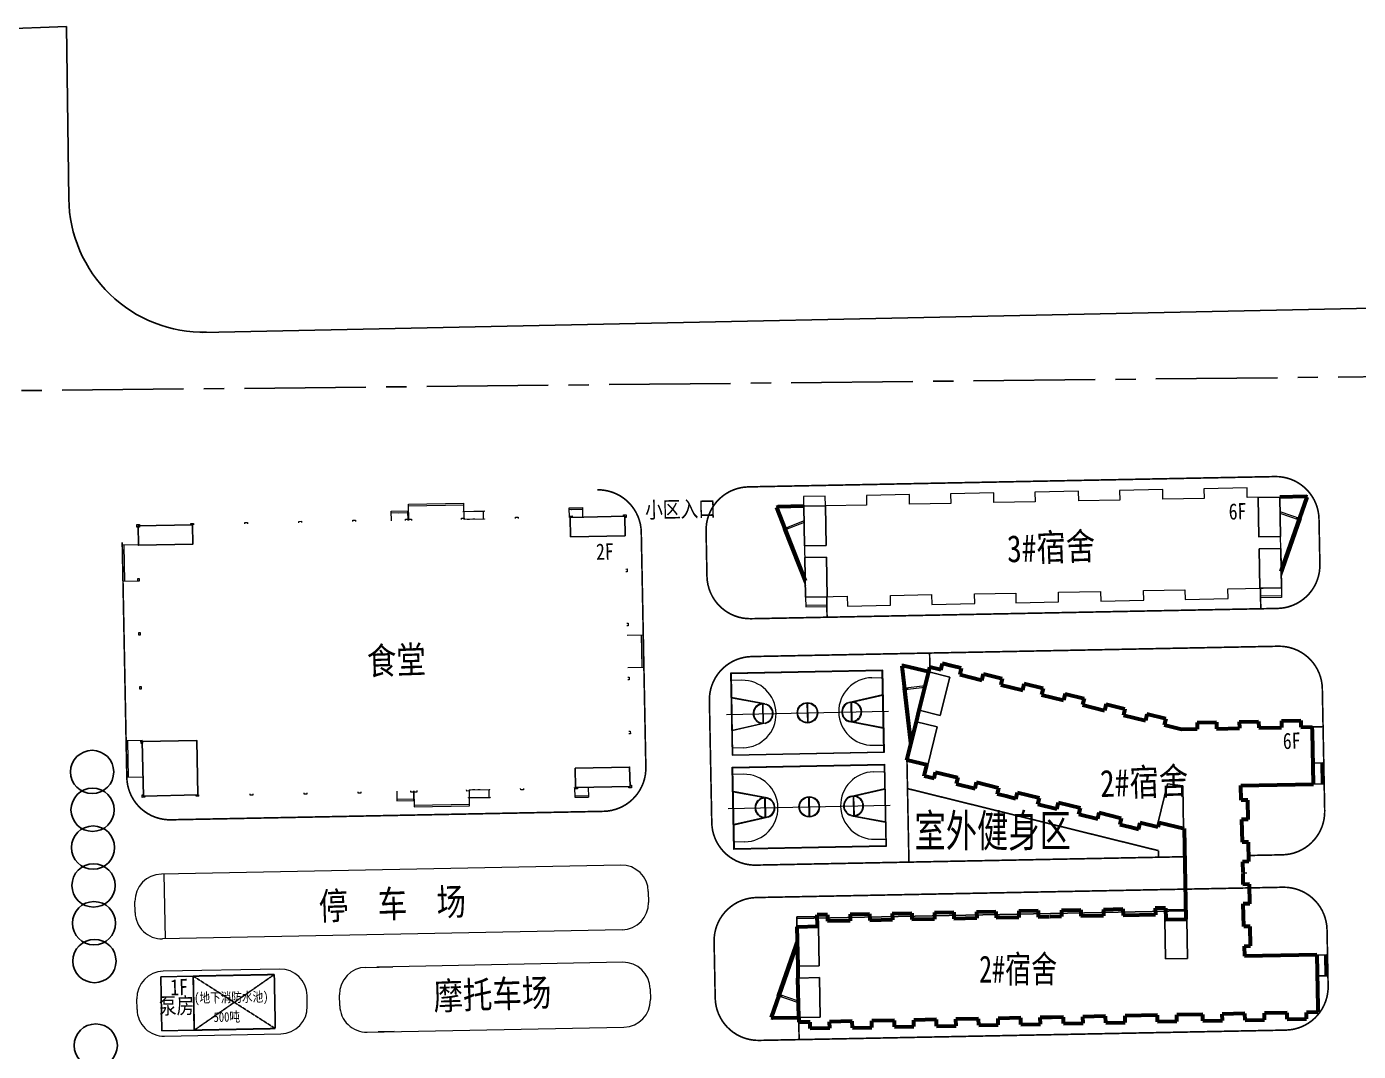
# Model space of a CAD drawing. Extents: x 60102 to 11003895, y 103457 to 3214550.
# Drawn here: x 9945703 to 10192224, y 2997289 to 3186892 of the extents above; entities that cross this region are included whole.
import ezdxf
from ezdxf.enums import TextEntityAlignment as Align

# ---------------------------------------------------------------- set-up
doc = ezdxf.new("R2010")
doc.units = 0
doc.header["$LTSCALE"] = 10
doc.linetypes.add('CENTER2', pattern=[1.125, 0.75, -0.125, 0.125, -0.125])
doc.linetypes.add('x-ozt-rev$0$DASH', pattern=[0.35, 0.25, -0.1])
doc.layers.get('0').update_dxf_attribs({"linetype": 'CONTINUOUS', "lineweight": 0})
for name, color, linetype in [('01', 7, 'CONTINUOUS'), ('x-ozt-rev$0$2', 7, 'CONTINUOUS'), ('x-ozt-rev$0$WALL', 253, 'CONTINUOUS'), ('x-ozt-rev$0$ZW-树', 253, 'CONTINUOUS'), ('x-ozt-rev$0$坡台雨', 253, 'CONTINUOUS'), ('x-ozt-rev$0$枸架', 253, 'CONTINUOUS'), ('ZW-字', 7, 'CONTINUOUS'), ('ZW-道路-中心线', 1, 'CENTER2'), ('ZW-道路-缘石', 7, 'CONTINUOUS'), ('文字', 7, 'CONTINUOUS')]:
    doc.layers.add(name, color=color, linetype=linetype)
doc.layers.add('x-ozt-rev$0$粗线', color=7, linetype='CONTINUOUS', lineweight=60)
doc.styles.add('-宋体', font='')
doc.styles.add('ST', font='', dxfattribs={"width": 0.8})
doc.styles.get("Standard").update_dxf_attribs({"font": 'isocp.shx', "width": 0.707, "height": 10, "bigfont": 'intecad.shx'})
doc.styles.add('x-ozt-rev$0$st', font='', dxfattribs={"width": 0.8})
doc.styles.add('x-ozt-rev$0$STANDARD', font='')
doc.styles.get('-宋体').set_extended_font_data('SimSun')
doc.styles.get('ST').set_extended_font_data('SimSun')
doc.styles.get('x-ozt-rev$0$st').set_extended_font_data('SimSun')
doc.styles.get('x-ozt-rev$0$STANDARD').set_extended_font_data('SimSun')

# ---------------------------------------------------------------- blocks, each defined once
blk = doc.blocks.new('x-ozt-rev$0$_YZH')
at = {"const_width": 0.5}
blk.add_lwpolyline([(-0.25, 0, 1), (0.25, 0, 1)], format="xyb", close=True, dxfattribs=at)
blk = doc.blocks.new('x-ozt-rev$0$A')
at = {"layer": 'x-ozt-rev$0$ZW-树', "linetype": 'Continuous'}
blk.add_circle((0, 0), 4, dxfattribs=at)

msp = doc.modelspace()

# ---------------------------------------------------------------- linework, layer by layer
at = {"color": 0}
for p, q in [((10013194.533, 3097243.043), (10016293.941, 3097303.609)), ((10013229.7, 3095443.387), (10013194.533, 3097243.043)), ((10013200.394, 3096943.1), (10016299.802, 3097003.666)), ((10016329.108, 3095503.952), (10016293.941, 3097303.609)), ((10016370.477, 3098505.333), (10026618.521, 3098705.591)), ((10016429.089, 3095505.906), (10016370.477, 3098505.333)), ((10016376.338, 3098205.391), (10026624.382, 3098405.648)), ((10026447.865, 3097201.97), (10030447.102, 3097280.119)), ((10026447.865, 3097201.97), (10026448.842, 3097151.98)), ((10026448.842, 3097151.98), (10030448.078, 3097230.129)), ((10026677.133, 3095706.164), (10026618.521, 3098705.591)), ((10030275.469, 3095826.489), (10030248.117, 3097226.221)), ((10030448.078, 3097230.129), (10030447.102, 3097280.119)), ((10046138.244, 3097886.798), (10048637.766, 3097935.642)), ((10046173.411, 3096087.142), (10046138.244, 3097886.798)), ((10046144.105, 3097586.856), (10048643.628, 3097635.699)), ((10048672.934, 3096135.985), (10048637.766, 3097935.642)), ((10177709.222, 3097177.125), (10181639.729, 3095808.097)), ((10177715.472, 3096857.271), (10181257.745, 3095623.468)), ((10026676.156, 3095756.154), (10030475.431, 3095830.396)), ((10027676.942, 3095725.701), (10027277.018, 3095717.886)), ((10028676.751, 3095745.238), (10028276.827, 3095737.424)), ((10030475.431, 3095830.396), (10030476.408, 3095780.406)), ((10089626.038, 3095455.886), (10085752.015, 3093934.348)), ((10085752.015, 3093934.348), (10089860.167, 3083474.487)), ((10089632.288, 3095136.031), (10086140.921, 3093764.783)), ((10181257.745, 3095623.468), (10177926.476, 3086059.333)), ((10181639.729, 3095808.097), (10177943.351, 3085195.727)), ((10086140.921, 3093764.783), (10089843.291, 3084338.093)), ((9966407.033, 3091027.753), (9963407.605, 3090969.141)), ((9963407.605, 3090969.141), (9963539.482, 3084220.43)), ((9963707.548, 3090975.002), (9963839.425, 3084226.291)), ((9966538.91, 3084279.042), (9963539.482, 3084220.43)), ((10174120.999, 3081184.053), (10174085.832, 3082983.71)), ((10178014.394, 3081560.192), (10174115.138, 3081483.996)), ((10177985.088, 3083059.905), (10178020.255, 3081260.249)), ((10089901.903, 3081338.665), (10089937.071, 3079539.009)), ((10089931.209, 3079838.952), (10093830.465, 3079915.147)), ((10089937.071, 3079539.009), (10093836.326, 3079615.205)), ((10093801.159, 3081414.861), (10093836.326, 3079615.205)), ((10178020.255, 3081260.249), (10174120.999, 3081184.053)), ((10056851.276, 3074291.599), (10059850.703, 3074350.211)), ((10059667.985, 3068345.495), (10059550.761, 3074344.35)), ((10059967.927, 3068351.356), (10059850.703, 3074350.211)), ((10056968.5, 3068292.744), (10059967.927, 3068351.356)), ((10104186.843, 3067815.174), (10075992.226, 3067264.221)), ((10075992.226, 3067264.221), (10076289.193, 3052067.122)), ((10104088.816, 3067713.239), (10076094.16, 3067166.194)), ((10076094.16, 3067166.194), (10076387.221, 3052169.057)), ((10104381.876, 3052716.102), (10104088.816, 3067713.239)), ((10104483.811, 3052618.075), (10104186.843, 3067815.174)), ((10078068.21, 3065954.53), (10076118.582, 3065916.432)), ((10102163.61, 3066425.38), (10104113.238, 3066463.478)), ((10112046.372, 3064894.483), (10107910.551, 3064427.462)), ((10107910.551, 3064427.462), (10109171.51, 3053260.744)), ((10111969.625, 3064583.91), (10108242.318, 3064163.019)), ((10081665.728, 3061643.798), (10076182.078, 3062667.053)), ((10082437.15, 3061587.718), (10076200.422, 3062765.356)), ((10097968.604, 3061891.22), (10104154.564, 3063311.61)), ((10098420.639, 3058351.426), (10098352.286, 3061849.329)), ((10098520.62, 3058353.38), (10098452.267, 3061851.283)), ((10098737.246, 3061977.394), (10104176.734, 3063214.098)), ((10075240.881, 3059648.088), (10105235.155, 3060234.208)), ((10080189.539, 3059765.144), (10080289.64, 3059766.835)), ((10080190.516, 3059715.154), (10080290.752, 3059717.001)), ((10080346.787, 3060528.9), (10080437.125, 3060484.238)), ((10080368.223, 3060574.072), (10080458.003, 3060530.009)), ((10080857.047, 3061204.532), (10080919.831, 3061125.804)), ((10080896.358, 3061235.43), (10080958.708, 3061157.245)), ((10080896.358, 3061235.43), (10080958.153, 3061156.809)), ((10082023.769, 3058031.013), (10081955.417, 3061528.917)), ((10082123.75, 3058032.967), (10082055.397, 3061530.87)), ((10090152.861, 3061739.828), (10090223.147, 3058142.962)), ((10090252.841, 3061741.781), (10090323.128, 3058144.916)), ((10099521.983, 3061599.394), (10099462.735, 3061518.833)), ((10099521.983, 3061599.394), (10099463.306, 3061518.419)), ((10099562.471, 3061570.056), (10099502.811, 3061488.935)), ((10100075.552, 3060959.175), (10099987.563, 3060911.638)), ((10100098.736, 3060914.875), (10100010.213, 3060866.717)), ((10100106.638, 3059305.753), (10100015.669, 3059347.315)), ((10100285.702, 3060157.845), (10100185.611, 3060155.624)), ((10100286.679, 3060107.854), (10100186.447, 3060105.784)), ((10081738.79, 3057904.903), (10076299.302, 3056668.198)), ((10082507.432, 3057991.077), (10076321.472, 3056570.686)), ((10080401.755, 3058920.698), (10080491.031, 3058965.782)), ((10080425.005, 3058876.432), (10080513.035, 3058925.284)), ((10080960.046, 3058278.577), (10081018.174, 3058359.948)), ((10081000.651, 3058249.401), (10081059.889, 3058330.873)), ((10098038.886, 3058294.578), (10104275.615, 3057116.94)), ((10098810.308, 3058238.498), (10104293.958, 3057215.244)), ((10099534.426, 3058611.571), (10099472.049, 3058690.666)), ((10099573.859, 3058642.311), (10099512.597, 3058721.349)), ((10100085.135, 3059260.613), (10099995.264, 3059305.988)), ((9967115.261, 3054784.672), (9964115.834, 3054726.06)), ((9964247.711, 3047977.349), (9964115.834, 3054726.06)), ((9964547.654, 3047983.21), (9964415.777, 3054731.921)), ((10076289.193, 3052067.122), (10104483.811, 3052618.075)), ((10078312.427, 3053456.916), (10076362.799, 3053418.818)), ((10076387.221, 3052169.057), (10104381.876, 3052716.102)), ((10102407.827, 3053927.766), (10104357.454, 3053965.864)), ((10076332.353, 3049858.435), (10104526.971, 3050409.388)), ((10076629.321, 3034661.336), (10076332.353, 3049858.435)), ((10076434.288, 3049760.407), (10104428.944, 3050307.453)), ((10076727.348, 3034763.271), (10076434.288, 3049760.407)), ((10104428.944, 3050307.453), (10104722.004, 3035310.316)), ((10104526.971, 3050409.388), (10104823.938, 3035212.289)), ((9967247.138, 3048035.961), (9964247.711, 3047977.349)), ((10078408.338, 3048548.744), (10076458.71, 3048510.646)), ((10102503.738, 3049019.594), (10104453.365, 3049057.692)), ((9977068.542, 3044477.166), (9977063.658, 3044727.118)), ((9977568.447, 3044486.934), (9977563.563, 3044736.887)), ((9987066.634, 3044672.539), (9987061.749, 3044922.491)), ((9987566.538, 3044682.308), (9987066.634, 3044672.539)), ((9987561.654, 3044932.26), (9987566.538, 3044682.308)), ((10014206.567, 3045452.93), (10014241.734, 3043653.274)), ((10017305.976, 3045513.496), (10017341.143, 3043713.839)), ((10017405.956, 3045515.45), (10017464.568, 3042516.022)), ((10027654.977, 3045665.717), (10031454.252, 3045739.959)), ((10027712.612, 3042716.28), (10027654.977, 3045665.717)), ((10028253.885, 3045727.43), (10028653.809, 3045735.245)), ((10029253.695, 3045746.967), (10029653.618, 3045754.782)), ((10031254.29, 3045736.051), (10031281.642, 3044336.319)), ((10031454.252, 3045739.959), (10031453.275, 3045789.949)), ((10047150.278, 3046096.686), (10047185.445, 3044297.029)), ((10047179.584, 3044596.972), (10049679.107, 3044645.815)), ((10049649.801, 3046145.529), (10049684.968, 3044345.873)), ((10082005.856, 3044238.012), (10076522.206, 3045261.266)), ((10082777.278, 3044181.932), (10076540.55, 3045359.57)), ((10098308.732, 3044485.433), (10104494.692, 3045905.823)), ((10099077.374, 3044571.607), (10104516.862, 3045808.312)), ((9977568.447, 3044486.934), (9977068.542, 3044477.166)), ((10014235.873, 3043953.216), (10017335.282, 3044013.782)), ((10014241.734, 3043653.274), (10017341.143, 3043713.839)), ((10017458.707, 3042815.965), (10027706.751, 3043016.223)), ((10017464.568, 3042516.022), (10027712.612, 3042716.28)), ((10027482.367, 3044262.077), (10031481.604, 3044340.226)), ((10027483.344, 3044212.086), (10027482.367, 3044262.077)), ((10027483.344, 3044212.086), (10031482.581, 3044290.236)), ((10031481.604, 3044340.226), (10031482.581, 3044290.236)), ((10047185.445, 3044297.029), (10049684.968, 3044345.873)), ((10075581.009, 3042242.302), (10105575.283, 3042828.422)), ((10080529.485, 3042368.655), (10080629.717, 3042370.726)), ((10080530.462, 3042318.665), (10080630.553, 3042320.886)), ((10080709.526, 3043170.757), (10080800.495, 3043129.195)), ((10080731.029, 3043215.897), (10080820.9, 3043170.522)), ((10081242.305, 3043834.199), (10081303.567, 3043755.161)), ((10081281.738, 3043864.939), (10081344.115, 3043785.844)), ((10082295.544, 3044123.13), (10082363.897, 3040625.227)), ((10082395.525, 3044125.084), (10082463.878, 3040627.181)), ((10090563.323, 3040734.728), (10090493.036, 3044331.594)), ((10090663.304, 3040736.682), (10090593.017, 3044333.548)), ((10098692.414, 3044443.543), (10098760.767, 3040945.639)), ((10098792.395, 3044445.497), (10098860.748, 3040947.593)), ((10099815.514, 3044227.109), (10099756.275, 3044145.637)), ((10099856.118, 3044197.933), (10099797.99, 3044116.562)), ((10100391.159, 3043600.077), (10100303.129, 3043551.226)), ((10100414.409, 3043555.812), (10100325.133, 3043510.728)), ((10100625.648, 3042761.356), (10100525.412, 3042759.509)), ((10100626.625, 3042711.366), (10100526.524, 3042709.675)), ((10082078.918, 3040499.116), (10076639.43, 3039262.412)), ((10082847.56, 3040585.29), (10076661.6, 3039164.9)), ((10080717.428, 3041561.635), (10080805.952, 3041609.792)), ((10080740.613, 3041517.335), (10080828.602, 3041564.872)), ((10081253.693, 3040906.454), (10081313.353, 3040987.575)), ((10081294.181, 3040877.116), (10081352.858, 3040958.091)), ((10081294.181, 3040877.116), (10081353.429, 3040957.677)), ((10098379.014, 3040888.792), (10104615.742, 3039711.154)), ((10099150.436, 3040832.712), (10104634.086, 3039809.457)), ((10099919.807, 3041241.08), (10099857.456, 3041319.265)), ((10099919.807, 3041241.08), (10099858.011, 3041319.701)), ((10099959.117, 3041271.978), (10099896.334, 3041350.706)), ((10100447.941, 3041902.438), (10100358.162, 3041946.5)), ((10100469.377, 3041947.609), (10100379.04, 3041992.272)), ((10104823.938, 3035212.289), (10076629.321, 3034661.336)), ((10078652.554, 3036051.13), (10076702.927, 3036013.032)), ((10104722.004, 3035310.316), (10076727.348, 3034763.271)), ((10102747.954, 3036521.98), (10104697.582, 3036560.078)), ((10084638.381, 3007608.496), (10088334.758, 3018220.866)), ((10085020.365, 3007793.125), (10088351.634, 3017357.26)), ((9997660.964, 3005621.89), (9997621.889, 3007621.508)), ((10088568.888, 3006239.467), (10084638.381, 3007608.496)), ((10088562.638, 3006559.321), (10085020.365, 3007793.125))]:
    msp.add_line(p, q, dxfattribs=at)
at = {"color": 0, "linetype": 'ByBlock'}
for p, q in [((10055690.566, 3031760.804), (9970648.362, 3030098.988)), ((9971294.714, 3024110.473), (9971177.49, 3030109.328)), ((9965786.096, 3023002.638), (9965747.021, 3025002.256)), ((10060787.298, 3026859.445), (10060826.373, 3024859.827)), ((9971411.938, 3018111.618), (9971294.714, 3024110.473)), ((10055925.014, 3019763.094), (9970882.819, 3018101.279)), ((9992525.157, 3012522.867), (9971000.042, 3012102.243)), ((10008522.103, 3012835.464), (10013521.149, 3012933.151)), ((10013521.149, 3012933.151), (10010521.721, 3012874.539)), ((10056042.241, 3013764.059), (10013521.149, 3012933.151)), ((10003659.819, 3005739.114), (10003620.744, 3007738.732)), ((10061138.974, 3008862.7), (10061178.048, 3006863.082)), ((9966137.771, 3005005.893), (9966098.697, 3007005.511)), ((9971234.504, 3000104.534), (9992759.605, 3000525.157)), ((10008756.551, 3000837.755), (10056276.69, 3001766.349)), ((10013755.597, 3000935.442), (10010756.169, 3000876.83)), ((10010756.169, 3000876.83), (10013755.597, 3000935.442))]:
    msp.add_line(p, q, dxfattribs=at)
at = {"color": 0}
for points in [[(10046173.411, 3096087.142), (10046168.527, 3096337.094), (10046668.431, 3096346.863), (10046673.315, 3096096.911)], [(10056171.502, 3096282.515), (10056166.618, 3096532.468), (10056666.522, 3096542.236), (10056676.291, 3096042.332), (10056426.339, 3096037.447)], [(9976086.791, 3094717.574), (9976081.907, 3094967.527), (9976581.811, 3094977.295), (9976586.696, 3094727.343)], [(9986084.882, 3094912.948), (9986079.998, 3095162.9), (9986579.902, 3095172.669), (9986584.787, 3094922.716)], [(9996082.974, 3095108.321), (9996078.089, 3095358.273), (9996577.994, 3095368.042), (9996582.878, 3095118.09)], [(10006081.065, 3095303.695), (10006076.18, 3095553.647), (10006576.085, 3095563.415), (10006580.969, 3095313.463)], [(10015829.204, 3095494.184), (10015824.319, 3095744.136), (10016324.224, 3095753.905), (10016329.108, 3095503.952)], [(10016429.089, 3095505.906), (10016424.205, 3095755.858), (10016924.11, 3095765.627), (10016928.994, 3095515.675)], [(10026177.228, 3095696.395), (10026172.344, 3095946.347), (10026672.249, 3095956.116), (10026677.133, 3095706.164)], [(10036175.32, 3095891.769), (10036170.435, 3096141.721), (10036670.34, 3096151.49), (10036675.224, 3095901.537)], [(10056611.944, 3086539.261), (10056861.896, 3086544.145), (10056871.664, 3086044.241), (10056621.712, 3086039.356)], [(10056807.317, 3076541.169), (10057057.269, 3076546.054), (10057067.038, 3076046.149), (10056817.086, 3076041.265)], [(10057002.69, 3066543.078), (10057252.643, 3066547.963), (10057262.411, 3066048.058), (10057012.459, 3066043.174)], [(10057198.064, 3056544.987), (10057448.016, 3056549.871), (10057457.785, 3056049.967), (10057207.832, 3056045.082)], [(9967565.471, 3044541.513), (9967570.356, 3044291.561), (9967070.451, 3044281.792), (9967060.683, 3044781.697), (9967310.635, 3044786.581)], [(9997559.745, 3045127.633), (9997564.63, 3044877.681), (9997064.725, 3044867.912), (9997059.841, 3045117.865)], [(10007557.837, 3045323.007), (10007562.721, 3045073.055), (10007062.816, 3045063.286), (10007057.932, 3045313.238)], [(10017305.976, 3045513.496), (10017310.86, 3045263.544), (10016810.955, 3045253.775), (10016806.071, 3045503.727)], [(10017905.861, 3045525.218), (10017910.745, 3045275.266), (10017410.841, 3045265.497), (10017405.956, 3045515.45)], [(10027654, 3045715.707), (10027658.884, 3045465.755), (10027158.98, 3045455.986), (10027154.095, 3045705.939)], [(10037652.091, 3045911.081), (10037656.976, 3045661.129), (10037157.071, 3045651.36), (10037152.187, 3045901.312)], [(10047650.183, 3046106.454), (10047655.067, 3045856.502), (10047155.162, 3045846.733), (10047150.278, 3046096.686)], [(10057393.437, 3046546.896), (10057643.39, 3046551.78), (10057653.158, 3046051.875), (10057153.254, 3046042.107), (10057148.369, 3046292.059)]]:
    msp.add_lwpolyline(points, dxfattribs=at)
for points in [[(9966083.815, 3094772.153), (9966583.72, 3094781.922), (9966593.489, 3094282.017), (9966093.584, 3094272.249)], [(9966279.189, 3084774.062), (9966529.141, 3084778.946), (9966538.91, 3084279.042), (9966288.957, 3084274.157)], [(9966474.562, 3074775.971), (9966724.515, 3074780.855), (9966734.283, 3074280.95), (9966484.331, 3074276.066)], [(9966669.936, 3064777.879), (9966919.888, 3064782.764), (9966929.657, 3064282.859), (9966679.704, 3064277.975)], [(9966865.309, 3054779.788), (9967115.261, 3054784.672), (9967125.03, 3054284.768), (9966875.078, 3054279.883)]]:
    msp.add_lwpolyline(points, close=True, dxfattribs=at)
for centre, radius in [((10090238.018, 3059941.148), 1900), ((10090238.018, 3059941.148), 1800), ((10090578.146, 3042535.362), 1900), ((10090578.146, 3042535.362), 1800)]:
    msp.add_circle(centre, radius, dxfattribs=at)
for centre, radius, start, end in [((10078190.318, 3059705.723), 6250, 271.11947861, 91.11947861), ((10102285.718, 3060176.573), 6250, 91.11947861, 271.11947861), ((10098434.807, 3060100.311), 1848.713, 109.45087496, 261.06931759), ((10098436.453, 3060101.354), 1750, 92.71123291, 269.52772421), ((10098436.453, 3060101.354), 1750, 54.09474382, 89.52772421), ((10098436.453, 3060101.354), 1850, 54.07164567, 80.89105748), ((10082039.583, 3059780.942), 1850, 156.16242264, 180.48920117), ((10082039.583, 3059780.942), 1850, 182.03778793, 207.71000535), ((10082039.583, 3059780.942), 1750, 156.3040137, 180.46187179), ((10082039.583, 3059780.942), 1750, 182.09393272, 207.76236615), ((10082039.583, 3059780.942), 1850, 129.71603374, 154.61369861), ((10082039.583, 3059780.942), 1750, 129.78128869, 154.65685211), ((10082039.583, 3059780.942), 1850, 101.34789918, 128.16731111), ((10082039.583, 3059780.942), 1750, 92.71123291, 128.14421226), ((10082039.583, 3059780.942), 1750, 272.71123291, 89.52772421), ((10082041.269, 3059779.964), 1848.713, 281.16963932, 72.78808172), ((10098436.453, 3060101.354), 1750, 27.58210462, 52.45766911), ((10098436.453, 3060101.354), 1850, 27.62525805, 52.52292341), ((10098436.453, 3060101.354), 1750, 1.77708605, 25.93494464), ((10098436.453, 3060101.354), 1750, 334.47659061, 0.14502471), ((10098436.453, 3060101.354), 1850, 1.74975491, 26.07653377), ((10098436.453, 3060101.354), 1850, 334.52895266, 0.20116997), ((10082039.583, 3059780.942), 1850, 209.25872771, 234.30053122), ((10082039.583, 3059780.942), 1750, 209.27140441, 234.29144893), ((10082039.583, 3059780.942), 1850, 235.84925408, 260.89105748), ((10082039.583, 3059780.942), 1750, 235.95629715, 269.52772421), ((10098436.453, 3060101.354), 1750, 272.71123291, 306.28265995), ((10098436.453, 3060101.354), 1850, 281.34789918, 306.3897026), ((10098436.453, 3060101.354), 1750, 307.9475077, 332.96755288), ((10098436.453, 3060101.354), 1850, 307.93842554, 332.98022909), ((10078530.446, 3042299.937), 6250, 271.11947861, 91.11947861), ((10102625.846, 3042770.787), 6250, 91.11947861, 271.11947861), ((10082379.711, 3042375.156), 1850, 154.52895266, 180.20116997), ((10082379.711, 3042375.156), 1850, 181.74975491, 206.07653377), ((10082379.711, 3042375.156), 1750, 154.47659061, 180.14502471), ((10082379.711, 3042375.156), 1750, 181.77708605, 205.93494464), ((10082379.711, 3042375.156), 1850, 127.93842554, 152.98022909), ((10082379.711, 3042375.156), 1750, 127.9475077, 152.96755288), ((10082379.711, 3042375.156), 1850, 101.34789918, 126.3897026), ((10082379.711, 3042375.156), 1750, 92.71123291, 126.28265995), ((10082379.711, 3042375.156), 1750, 272.71123291, 89.52772421), ((10082381.357, 3042376.199), 1848.713, 289.45087496, 81.06931759), ((10098774.896, 3042696.546), 1848.713, 101.16963932, 252.78808172), ((10098776.581, 3042695.568), 1750, 92.71123291, 269.52772421), ((10098776.581, 3042695.568), 1750, 55.95629715, 89.52772421), ((10098776.581, 3042695.568), 1850, 55.84925408, 80.89105748), ((10098776.581, 3042695.568), 1750, 29.27140441, 54.29144893), ((10098776.581, 3042695.568), 1850, 29.25872771, 54.30053122), ((10098776.581, 3042695.568), 1750, 2.09393272, 27.76236615), ((10098776.581, 3042695.568), 1750, 336.3040137, 0.46187179), ((10098776.581, 3042695.568), 1850, 2.03778793, 27.71000535), ((10098776.581, 3042695.568), 1850, 336.16242264, 0.48920117), ((10082379.711, 3042375.156), 1850, 207.62525805, 232.52292341), ((10082379.711, 3042375.156), 1750, 207.58210462, 232.45766911), ((10082379.711, 3042375.156), 1850, 234.07164567, 260.89105748), ((10082379.711, 3042375.156), 1750, 234.09474382, 269.52772421), ((10098776.581, 3042695.568), 1750, 272.71123291, 308.14421226), ((10098776.581, 3042695.568), 1850, 281.34789918, 308.16731111), ((10098776.581, 3042695.568), 1750, 309.78128869, 334.65685211), ((10098776.581, 3042695.568), 1850, 309.71603374, 334.61369861), ((9992622.844, 3007523.821), 5000, 1.11947861, 91.11947861), ((9992661.918, 3005524.203), 5000, 271.11947861, 1.11947861)]:
    msp.add_arc(centre, radius, start, end, dxfattribs=at)
at = {"color": 0, "linetype": 'ByBlock'}
for centre, start, end in [((9970746.067, 3025099.943), 91.11947861, 181.11947861), ((10055788.252, 3026761.758), 1.11947861, 91.11947861), ((10055827.327, 3024762.14), 271.11947861, 1.11947861), ((9970785.141, 3023100.324), 181.11947861, 271.11947861), ((10008619.79, 3007836.419), 91.11947861, 181.11947861), ((10056139.928, 3008765.013), 1.11947861, 91.11947861), ((9971097.742, 3007103.198), 91.11947861, 181.11947861), ((10008658.864, 3005836.8), 181.11947861, 271.11947861), ((10056179.003, 3006765.395), 271.11947861, 1.11947861), ((9971136.817, 3005103.579), 181.11947861, 271.11947861)]:
    msp.add_arc(centre, 5000, start, end, dxfattribs=at)
at = {"layer": 'x-ozt-rev$0$2', "color": 0, "const_width": 300}
for points in [[(10177259.482, 3079245.001), (10079796.089, 3077340.462, -0.414213562), (10071641.317, 3085182.636), (10071477.203, 3093581.033, -0.4142135624), (10079319.378, 3101735.805), (10176782.771, 3103640.344)], [(10184937.543, 3095798.169, 0.4142135624), (10176782.771, 3103640.344)], [(10059479.494, 3093346.584, 0.4142135624), (10051324.722, 3101188.759)], [(10177259.482, 3079245.001, 0.4142135624), (10185101.656, 3087399.773)], [(10185551.015, 3064404.163, 0.4142135624), (10177396.244, 3072246.337)], [(10079932.85, 3070341.798, 0.4142135624), (10072090.676, 3062187.026)], [(10052487.194, 3041700.116, 0.4142135624), (10060329.368, 3049854.887)], [(9964247.726, 3047977.349, 0.4142135624), (9972402.498, 3040135.175)], [(10072532.22, 3039591.34, 0.4142135624), (10080686.992, 3031749.165)], [(10178150.385, 3033653.705, 0.4142135624), (10185992.559, 3041808.476)], [(10178782.03, 3001220.95), (10081320.762, 2999316.452, -0.4142135625), (10073165.99, 3007158.627), (10072962.041, 3017595.539, -0.4142135624), (10080804.216, 3025750.311), (10160181.062, 3027301.419)], [(10186422.381, 3019812.676, 0.4142135624), (10178267.609, 3027654.85)], [(10178784.155, 3001220.991, 0.4142135624), (10186626.329, 3009375.763)]]:
    msp.add_lwpolyline(points, format="xyb", dxfattribs=at)
for points in [[(10184937.543, 3095798.169), (10185101.656, 3087399.773)], [(9963397.852, 3091469.046), (9964247.726, 3047977.349)], [(10059479.494, 3093346.584), (10060329.368, 3049854.887)], [(10093801.159, 3081414.861), (10093875.401, 3077615.586)], [(10174085.832, 3082983.71), (10174160.074, 3079184.435)], [(10177396.244, 3072246.337), (10079932.85, 3070341.798)], [(10112905.227, 3068370.023), (10112854.126, 3070985.115)], [(10185551.015, 3064404.163), (10185992.559, 3041808.476)], [(10072532.22, 3039591.34), (10072090.676, 3062187.026)], [(10183688.919, 3057327.526), (10185688.537, 3057366.601)], [(10108762.188, 3045907.996), (10108659.032, 3051186.897)], [(10108762.188, 3045907.996), (10109028.044, 3032302.98)], [(10108762.188, 3045907.996), (10155213.756, 3034429.153)], [(9972402.498, 3040135.175), (10052487.194, 3041700.116)], [(10160063.838, 3033300.274), (10080686.992, 3031749.165)], [(10155213.756, 3034429.153), (10155237.658, 3033205.965)], [(10178150.385, 3033653.705), (10171951.568, 3033532.573)], [(10178267.609, 3027654.85), (10160181.062, 3027301.419)], [(10186422.381, 3019812.676), (10186626.329, 3009375.763)], [(10186389.247, 3011271.493), (10186589.208, 3011275.4)], [(10088638.833, 3002660.066), (10088701.353, 2999460.677)]]:
    msp.add_lwpolyline(points, dxfattribs=at)
at = {"layer": 'x-ozt-rev$0$WALL', "color": 0, "linetype": 'x-ozt-rev$0$DASH'}
for p, q in [((9976547.748, 3011210.456), (9991740.259, 3001505.425)), ((9976743.122, 3001212.365), (9991544.885, 3011503.516))]:
    msp.add_line(p, q, dxfattribs=at)
at = {"layer": 'x-ozt-rev$0$WALL', "color": 0}
msp.add_lwpolyline([(9970548.894, 3011093.232), (9976547.748, 3011210.456), (9976743.122, 3001212.365), (9970744.267, 3001095.141)], close=True, dxfattribs=at)
at = {"layer": 'x-ozt-rev$0$WALL', "color": 0, "linetype": 'x-ozt-rev$0$DASH'}
msp.add_lwpolyline([(9976547.748, 3011210.456), (9991544.885, 3011503.516), (9991740.259, 3001505.425), (9976743.122, 3001212.365)], close=True, dxfattribs=at)
at = {"layer": 'x-ozt-rev$0$坡台雨', "color": 0}
for p, q in [((10185619.475, 3050663.972), (10183819.819, 3050628.805)), ((10185395.337, 3046778.852), (10185319.533, 3050658.111)), ((10185695.28, 3046784.713), (10185619.475, 3050663.972)), ((10183895.624, 3046749.546), (10185695.28, 3046784.713)), ((10088263.716, 3021856.401), (10160259.971, 3023263.285)), ((10156534.82, 3023490.549), (10160254.11, 3023563.228)), ((10088257.855, 3022156.344), (10092067.128, 3022230.781)), ((10088293.022, 3020356.687), (10088257.855, 3022156.344)), ((10184513.785, 3015115.585), (10186313.442, 3015150.752)), ((10186089.304, 3011265.632), (10186013.499, 3015144.891)), ((10186313.442, 3015150.752), (10186389.247, 3011271.493)), ((10186389.247, 3011271.493), (10184589.59, 3011236.326))]:
    msp.add_line(p, q, dxfattribs=at)
at = {"layer": 'x-ozt-rev$0$枸架', "color": 0}
for p, q in [((10110938.064, 3060409.479), (10112689.319, 3067496.305)), ((10112689.319, 3067496.305), (10116572.511, 3066536.713)), ((10114821.256, 3059449.887), (10116572.511, 3066536.713)), ((10110938.064, 3060409.479), (10114821.256, 3059449.887)), ((10108659.032, 3051186.897), (10110410.288, 3058273.723)), ((10110410.288, 3058273.723), (10114283.772, 3057316.53)), ((10112532.517, 3050229.704), (10114283.772, 3057316.53)), ((10108659.032, 3051186.897), (10112532.517, 3050229.704)), ((10156918.875, 3046770.702), (10155169.969, 3039693.383)), ((10156918.875, 3046770.702), (10159707.933, 3046395.062)), ((10159707.933, 3046395.062), (10159861.546, 3038534.027)), ((10159962.05, 3038509.191), (10155169.969, 3039693.383)), ((10092282.261, 3020434.641), (10088293.022, 3020356.687)), ((10088435.645, 3013058.081), (10088293.022, 3020356.687)), ((10092424.883, 3013136.035), (10092282.261, 3020434.641)), ((10160469.243, 3021767.088), (10156390.022, 3021687.376)), ((10156390.022, 3021687.376), (10156532.644, 3014388.769)), ((10160611.866, 3014468.481), (10160469.243, 3021767.088)), ((10092424.883, 3013136.035), (10088435.645, 3013058.081)), ((10160611.866, 3014468.481), (10156532.644, 3014388.769)), ((10088478.627, 3010858.501), (10092477.863, 3010936.65)), ((10088478.627, 3010858.501), (10088621.25, 3003559.894)), ((10092477.863, 3010936.65), (10092620.486, 3003638.043)), ((10092620.486, 3003638.043), (10088621.25, 3003559.894))]:
    msp.add_line(p, q, dxfattribs=at)
for points in [[(10173667.622, 3099778.745), (10177656.86, 3099856.699), (10177799.483, 3092558.092), (10173810.244, 3092480.138)], [(10089573.676, 3098135.459), (10093562.914, 3098213.413), (10093705.537, 3090914.806), (10089716.299, 3090836.852)], [(9966338.652, 3094527.085), (9976426.726, 3094724.217), (9976496.865, 3091134.902), (9966408.791, 3090937.77)], [(10046333.38, 3096090.268), (10056421.454, 3096287.4), (10056491.593, 3092698.085), (10046403.519, 3092500.953)], [(10173853.227, 3090280.558), (10177842.465, 3090358.512), (10177985.088, 3083059.905), (10173995.849, 3082981.951)], [(10089759.281, 3088637.272), (10093748.519, 3088715.226), (10093891.142, 3081416.619), (10089901.903, 3081338.665)], [(9967118.387, 3054624.703), (9977206.461, 3054821.835), (9977403.593, 3044733.761), (9967315.519, 3044536.629)], [(10047240.108, 3049689.126), (10057328.183, 3049886.258), (10057398.322, 3046296.943), (10047310.247, 3046099.812)]]:
    msp.add_lwpolyline(points, close=True, dxfattribs=at)
at = {"layer": 'x-ozt-rev$0$粗线', "color": 0}
for p, q in [((10182447.142, 3099950.306), (10177656.86, 3099856.699)), ((10177926.476, 3086059.333), (10182730.448, 3099851.628)), ((10182348.479, 3099666.994), (10182447.157, 3099950.301)), ((10182631.591, 3099568.401), (10182348.479, 3099666.994)), ((10182730.448, 3099851.628), (10182447.142, 3099950.306)), ((10182447.157, 3099950.301), (10182730.248, 3099851.698)), ((10182730.253, 3099851.713), (10182631.591, 3099568.401)), ((10084783.395, 3098041.852), (10084504.159, 3097932.181)), ((10084504.159, 3097932.181), (10089843.291, 3084338.093)), ((10084783.395, 3098041.852), (10084504.35, 3097932.273)), ((10084504.35, 3097932.273), (10084614.005, 3097653.032)), ((10084614.005, 3097653.032), (10084893.05, 3097762.61)), ((10089573.676, 3098135.459), (10084783.395, 3098041.852)), ((10084893.05, 3097762.61), (10084783.395, 3098041.852)), ((10086310.492, 3094153.674), (10086031.447, 3094044.096)), ((10086031.447, 3094044.096), (10086141.102, 3093764.854)), ((10086141.102, 3093764.854), (10086420.147, 3093874.433)), ((10086420.147, 3093874.433), (10086310.492, 3094153.674)), ((10181073.111, 3096005.437), (10180974.438, 3095722.146)), ((10181257.745, 3095623.468), (10180974.438, 3095722.146)), ((10181356.423, 3095906.775), (10181073.111, 3096005.437)), ((10181356.423, 3095906.775), (10181257.745, 3095623.468)), ((10108038.035, 3068645.703), (10107739.928, 3068612.057)), ((10107739.928, 3068612.057), (10107773.574, 3068313.95)), ((10107739.928, 3068612.057), (10109378.726, 3054099.291)), ((10107773.574, 3068313.95), (10108071.681, 3068347.596)), ((10112689.319, 3067496.305), (10108038.035, 3068645.703)), ((10108071.681, 3068347.596), (10108038.035, 3068645.703)), ((10110938.064, 3060409.479), (10112689.319, 3067496.305)), ((10112689.319, 3067496.305), (10112905.227, 3068370.023)), ((10114943.903, 3067866.237), (10112905.227, 3068370.023)), ((10114943.903, 3067866.237), (10115231.781, 3069031.195)), ((10116891.846, 3068620.969), (10115231.781, 3069031.195)), ((10118726.654, 3068167.562), (10116891.846, 3068620.969)), ((10118726.654, 3068167.562), (10118438.776, 3067002.604)), ((10118438.776, 3067002.604), (10122516.128, 3065995.033)), ((10122516.128, 3065995.033), (10122804.006, 3067159.99)), ((10122804.006, 3067159.99), (10126298.879, 3066296.357)), ((10108208.672, 3064461.126), (10108506.763, 3064494.77)), ((10108242.318, 3064163.019), (10108208.672, 3064461.126)), ((10108506.763, 3064494.77), (10108540.409, 3064196.663)), ((10126298.879, 3066296.357), (10126011.002, 3065131.4)), ((10126011.002, 3065131.4), (10130088.354, 3064123.828)), ((10130088.354, 3064123.828), (10130376.231, 3065288.786)), ((10133871.104, 3064425.153), (10130376.231, 3065288.786)), ((10133871.104, 3064425.153), (10133583.227, 3063260.195)), ((10108540.409, 3064196.663), (10108242.318, 3064163.019)), ((10133583.227, 3063260.195), (10137660.579, 3062252.623)), ((10137948.456, 3063417.581), (10137660.579, 3062252.623)), ((10137948.456, 3063417.581), (10141443.329, 3062553.948)), ((10141443.329, 3062553.948), (10141155.452, 3061388.991)), ((10110410.288, 3058273.723), (10110938.064, 3060409.479)), ((10141155.452, 3061388.991), (10145232.804, 3060381.419)), ((10145520.681, 3061546.377), (10145232.804, 3060381.419)), ((10145520.681, 3061546.377), (10149015.555, 3060682.744)), ((10149015.555, 3060682.744), (10148727.677, 3059517.786)), ((10148727.677, 3059517.786), (10152805.029, 3058510.214)), ((10153092.907, 3059675.172), (10152805.029, 3058510.214)), ((10156587.78, 3058811.539), (10153092.907, 3059675.172)), ((10108659.032, 3051186.897), (10110410.288, 3058273.723)), ((10156587.78, 3058811.539), (10156299.902, 3057646.582)), ((10159503.536, 3056854.918), (10156299.902, 3057646.582)), ((10162392.984, 3056911.381), (10159503.536, 3056854.918)), ((10162369.539, 3058111.152), (10165968.852, 3058181.486)), ((10162369.539, 3058111.152), (10162392.984, 3056911.381)), ((10165968.852, 3058181.486), (10165992.297, 3056981.715)), ((10165992.297, 3056981.715), (10170191.495, 3057063.772)), ((10170168.051, 3058263.543), (10173767.363, 3058333.878)), ((10170168.051, 3058263.543), (10170191.495, 3057063.772)), ((10173767.363, 3058333.878), (10173790.808, 3057134.107)), ((10173790.808, 3057134.107), (10177990.007, 3057216.164)), ((10177966.562, 3058415.934), (10181565.875, 3058486.269)), ((10177966.562, 3058415.934), (10177990.007, 3057216.164)), ((10181565.875, 3058486.269), (10181589.319, 3057286.498)), ((10181589.319, 3057286.498), (10183688.919, 3057327.526)), ((10183706.502, 3056427.698), (10183688.919, 3057327.526)), ((10183895.624, 3046749.546), (10183706.502, 3056427.698)), ((10112532.517, 3050229.704), (10108659.032, 3051186.897)), ((10111853.987, 3048234.209), (10112357.773, 3050272.885)), ((10113688.796, 3047780.802), (10111853.987, 3048234.209)), ((10113688.796, 3047780.802), (10113976.673, 3048945.76)), ((10113688.796, 3047780.802), (10113976.673, 3048945.76)), ((10113976.673, 3048945.76), (10118054.025, 3047938.188)), ((10118054.025, 3047938.188), (10117766.148, 3046773.23)), ((10121261.021, 3045909.597), (10121548.898, 3047074.555)), ((10121548.898, 3047074.555), (10125626.25, 3046066.983)), ((10117766.148, 3046773.23), (10121261.021, 3045909.597)), ((10125626.25, 3046066.983), (10125338.373, 3044902.026)), ((10126998.438, 3044491.8), (10125338.373, 3044902.026)), ((10128833.246, 3044038.393), (10129121.124, 3045203.351)), ((10129121.124, 3045203.351), (10133198.476, 3044195.779)), ((10170498.181, 3046487.745), (10183895.624, 3046749.546)), ((10170551.323, 3043768.265), (10170498.181, 3046487.745)), ((10128833.246, 3044038.393), (10126998.438, 3044491.8)), ((10132910.598, 3043030.821), (10133198.476, 3044195.779)), ((10132910.598, 3043030.821), (10136405.471, 3042167.188)), ((10136405.471, 3042167.188), (10136693.349, 3043332.146)), ((10136693.349, 3043332.146), (10140770.701, 3042324.574)), ((10140482.823, 3041159.617), (10140770.701, 3042324.574)), ((10171751.094, 3043791.709), (10170551.323, 3043768.265)), ((10171821.428, 3040192.397), (10171751.094, 3043791.709)), ((10140482.823, 3041159.617), (10143977.696, 3040295.984)), ((10143977.696, 3040295.984), (10144265.574, 3041460.942)), ((10144265.574, 3041460.942), (10148342.926, 3040453.37)), ((10148342.926, 3040453.37), (10148055.048, 3039288.412)), ((10155344.713, 3039650.201), (10155128.804, 3038776.483)), ((10155344.713, 3039650.201), (10159962.05, 3038509.191)), ((10171821.428, 3040192.397), (10170621.657, 3040168.952)), ((10170621.657, 3040168.952), (10170703.714, 3035969.753)), ((10148055.048, 3039288.412), (10149889.857, 3038835.005)), ((10149889.857, 3038835.005), (10151549.921, 3038424.779)), ((10151549.921, 3038424.779), (10151837.799, 3039589.737)), ((10155128.804, 3038776.483), (10151837.799, 3039589.737)), ((10159962.05, 3038509.191), (10160289.277, 3021763.571)), ((10171903.485, 3035993.198), (10170703.714, 3035969.753)), ((10171973.82, 3032393.885), (10171903.485, 3035993.198)), ((10171973.82, 3032393.885), (10170774.049, 3032370.441)), ((10170774.049, 3032370.441), (10170813.123, 3030370.822)), ((10170813.123, 3030370.822), (10171213.047, 3030378.637)), ((10170817.031, 3030170.86), (10171216.955, 3030178.675)), ((10170817.031, 3030170.86), (10170856.106, 3028171.242)), ((10171213.047, 3030378.637), (10171216.955, 3030178.675)), ((10172055.876, 3028194.687), (10170856.106, 3028171.242)), ((10172126.211, 3024595.374), (10172055.876, 3028194.687)), ((10093950.906, 3022567.649), (10092061.267, 3022530.724)), ((10092102.295, 3020431.125), (10092061.267, 3022530.724)), ((10093950.906, 3022567.649), (10093974.351, 3021367.878)), ((10098150.104, 3022649.706), (10101749.417, 3022720.041)), ((10098150.104, 3022649.706), (10098173.549, 3021449.935)), ((10101749.417, 3022720.041), (10101772.862, 3021520.27)), ((10105948.615, 3022802.097), (10109547.928, 3022872.432)), ((10105948.615, 3022802.097), (10105972.06, 3021602.327)), ((10109547.928, 3022872.432), (10109571.373, 3021672.661)), ((10113747.127, 3022954.489), (10117346.439, 3023024.823)), ((10113747.127, 3022954.489), (10113770.571, 3021754.718)), ((10117346.439, 3023024.823), (10117369.884, 3021825.052)), ((10121545.638, 3023106.88), (10125144.951, 3023177.214)), ((10121545.638, 3023106.88), (10121569.083, 3021907.109)), ((10125144.951, 3023177.214), (10125168.395, 3021977.443)), ((10129344.149, 3023259.271), (10132943.462, 3023329.606)), ((10129344.149, 3023259.271), (10129367.594, 3022059.5)), ((10132943.462, 3023329.606), (10132966.907, 3022129.835)), ((10137242.641, 3023413.616), (10140841.954, 3023483.951)), ((10137242.641, 3023413.616), (10137266.086, 3022213.845)), ((10140841.954, 3023483.951), (10140865.399, 3022284.18)), ((10145064.597, 3022366.237), (10140865.399, 3022284.18)), ((10145041.152, 3023566.008), (10148640.465, 3023636.342)), ((10145041.152, 3023566.008), (10145064.597, 3022366.237)), ((10148640.465, 3023636.342), (10148663.91, 3022436.571)), ((10154662.765, 3022553.795), (10148663.91, 3022436.571)), ((10156528.959, 3023790.492), (10154639.32, 3023753.566)), ((10154639.32, 3023753.566), (10154662.765, 3022553.795)), ((10156528.959, 3023790.492), (10156569.988, 3021690.892)), ((10172126.211, 3024595.374), (10170926.44, 3024571.929)), ((10171008.497, 3020372.731), (10170926.44, 3024571.929)), ((10088293.022, 3020356.687), (10092282.261, 3020434.641)), ((10088293.022, 3020356.687), (10088435.645, 3013058.081)), ((10098173.549, 3021449.935), (10093974.351, 3021367.878)), ((10105972.06, 3021602.327), (10101772.862, 3021520.27)), ((10113770.571, 3021754.718), (10109571.373, 3021672.661)), ((10121569.083, 3021907.109), (10117369.884, 3021825.052)), ((10129367.594, 3022059.5), (10125168.395, 3021977.443)), ((10135066.506, 3022170.863), (10132966.907, 3022129.835)), ((10137266.086, 3022213.845), (10135166.487, 3022172.817)), ((10156569.988, 3021690.892), (10160289.277, 3021763.571)), ((10172208.268, 3020396.176), (10171008.497, 3020372.731)), ((10172278.602, 3016796.863), (10172208.268, 3020396.176)), ((10088351.634, 3017357.26), (10083548.411, 3003564.686)), ((10171078.831, 3016773.418), (10172278.602, 3016796.863)), ((10171078.831, 3016773.418), (10171115.952, 3014873.781)), ((10184513.395, 3015135.581), (10171115.952, 3014873.781)), ((10184513.395, 3015135.581), (10184702.907, 3005437.433)), ((10088435.645, 3013058.081), (10088478.627, 3010858.501)), ((10088621.25, 3003559.894), (10088478.627, 3010858.501)), ((10085303.662, 3007694.468), (10085020.889, 3007792.942)), ((10085204.999, 3007411.155), (10085303.662, 3007694.468)), ((10084922.226, 3007509.63), (10085204.999, 3007411.155)), ((10184702.907, 3005437.433), (10184720.49, 3004537.604)), ((10083548.411, 3003564.686), (10083830.968, 3003466.287)), ((10083647.074, 3003847.998), (10083929.631, 3003749.599)), ((10083929.631, 3003749.599), (10083830.968, 3003466.287)), ((10083830.968, 3003466.287), (10088621.25, 3003559.894)), ((10088621.25, 3003559.894), (10088638.833, 3002660.066)), ((10090738.432, 3002701.094), (10088638.833, 3002660.066)), ((10090761.877, 3001501.323), (10090738.432, 3002701.094)), ((10098536.944, 3002853.485), (10094337.745, 3002771.429)), ((10094361.19, 3001571.658), (10094337.745, 3002771.429)), ((10098560.388, 3001653.714), (10098536.944, 3002853.485)), ((10106335.455, 3003005.877), (10102136.256, 3002923.82)), ((10102159.701, 3001724.049), (10102136.256, 3002923.82)), ((10106358.9, 3001806.106), (10106335.455, 3003005.877)), ((10114133.966, 3003158.268), (10109934.768, 3003076.211)), ((10109958.212, 3001876.44), (10109934.768, 3003076.211)), ((10114157.411, 3001958.497), (10114133.966, 3003158.268)), ((10121932.477, 3003310.659), (10117733.279, 3003228.602)), ((10117756.724, 3002028.831), (10117733.279, 3003228.602)), ((10121955.922, 3002110.888), (10121932.477, 3003310.659)), ((10129730.988, 3003463.051), (10125531.79, 3003380.994)), ((10125555.235, 3002181.223), (10125531.79, 3003380.994)), ((10129754.433, 3002263.28), (10129730.988, 3003463.051)), ((10135429.9, 3003574.413), (10133330.301, 3003533.385)), ((10133353.746, 3002333.614), (10133330.301, 3003533.385)), ((10137629.48, 3003617.396), (10135529.881, 3003576.367)), ((10137652.925, 3002417.625), (10137629.48, 3003617.396)), ((10145427.992, 3003769.787), (10141228.793, 3003687.73)), ((10141252.238, 3002487.959), (10141228.793, 3003687.73)), ((10145451.436, 3002570.016), (10145427.992, 3003769.787)), ((10145451.436, 3002570.016), (10149050.749, 3002640.35)), ((10155026.159, 3003957.345), (10149027.304, 3003840.121)), ((10149050.749, 3002640.35), (10149027.304, 3003840.121)), ((10155049.604, 3002757.574), (10155026.159, 3003957.345)), ((10158648.917, 3002827.909), (10155049.604, 3002757.574)), ((10163424.556, 3004121.459), (10158625.472, 3004027.68)), ((10158648.917, 3002827.909), (10158625.472, 3004027.68)), ((10163448.001, 3002921.688), (10163424.556, 3004121.459)), ((10163448.001, 3002921.688), (10167047.314, 3002992.023)), ((10171223.067, 3004273.85), (10167023.869, 3004191.793)), ((10167047.314, 3002992.023), (10167023.869, 3004191.793)), ((10171246.512, 3003074.079), (10171223.067, 3004273.85)), ((10171246.512, 3003074.079), (10174845.825, 3003144.414)), ((10179021.578, 3004426.242), (10174822.38, 3004344.185)), ((10174845.825, 3003144.414), (10174822.38, 3004344.185)), ((10179045.023, 3003226.471), (10179021.578, 3004426.242)), ((10179045.023, 3003226.471), (10182644.336, 3003296.805)), ((10184720.49, 3004537.604), (10182620.891, 3004496.576)), ((10182644.336, 3003296.805), (10182620.891, 3004496.576)), ((10094361.19, 3001571.658), (10090761.877, 3001501.323)), ((10098560.388, 3001653.714), (10102159.701, 3001724.049)), ((10106358.9, 3001806.106), (10109958.212, 3001876.44)), ((10114157.411, 3001958.497), (10117756.724, 3002028.831)), ((10121955.922, 3002110.888), (10125555.235, 3002181.223)), ((10129754.433, 3002263.28), (10133353.746, 3002333.614)), ((10137652.925, 3002417.625), (10141252.238, 3002487.959))]:
    msp.add_line(p, q, dxfattribs=at)
at = {"layer": 'x-ozt-rev$0$粗线', "color": 0, "linetype": 'ByBlock'}
msp.add_line((10137629.48, 3003617.396), (10133330.301, 3003533.385), dxfattribs=at)
at = {"layer": 'x-ozt-rev$0$粗线', "color": 0, "lineweight": 20}
msp.add_lwpolyline([(10089538.509, 3099935.115), (10089901.903, 3081338.665), (10097610.432, 3081489.298), (10097645.599, 3079689.642), (10105624.076, 3079845.55), (10105588.909, 3081645.206), (10113207.454, 3081794.081), (10113242.621, 3079994.425), (10121221.098, 3080150.333), (10121185.931, 3081949.989), (10128804.477, 3082098.864), (10128839.644, 3080299.207), (10136728.138, 3080453.357), (10136692.971, 3082253.013), (10144501.48, 3082405.6), (10144536.647, 3080605.943), (10152515.124, 3080761.851), (10152479.957, 3082561.508), (10160098.502, 3082710.382), (10160133.67, 3080910.726), (10168112.146, 3081066.634), (10168076.979, 3082866.29), (10177888.934, 3083058.026), (10177985.088, 3083059.905), (10177656.86, 3099856.699), (10171648.007, 3099739.279), (10171612.84, 3101538.936), (10163634.363, 3101383.028), (10163669.531, 3099583.371), (10156050.985, 3099434.497), (10156015.818, 3101234.153), (10148037.341, 3101078.245), (10148072.508, 3099278.589), (10140453.963, 3099129.714), (10140418.795, 3100929.371), (10132340.338, 3100771.509), (10132375.505, 3098971.853), (10124756.959, 3098822.978), (10124721.792, 3100622.634), (10116743.315, 3100466.726), (10116778.482, 3098667.07), (10109159.937, 3098518.195), (10109124.77, 3100317.852), (10101146.293, 3100161.944), (10101181.46, 3098362.287), (10093562.914, 3098213.413), (10093527.747, 3100013.069), (10089538.509, 3099935.115)], dxfattribs=at)
at = {"layer": 'x-ozt-rev$0$粗线', "color": 0}
msp.add_lwpolyline([(10107739.928, 3068612.057), (10109378.726, 3054099.291)], dxfattribs=at)
at = {"layer": 'ZW-道路-中心线', "color": 0, "ltscale": 3000}
msp.add_line((10345991.507, 3123672.13), (9505272.69, 3115011.541), dxfattribs=at)
at = {"layer": 'ZW-道路-缘石', "color": 0}
for p, q in [((9939117.816, 3186408.878), (9953112.897, 3186892.168)), ((9953112.897, 3186892.168), (9953508.355, 3155021.04)), ((10310325.393, 3137230.968), (9978343.112, 3130322.406))]:
    msp.add_line(p, q, dxfattribs=at)
msp.add_arc((9978506.43, 3155331.217), 25000, 180.71089152, 271.19215467, dxfattribs=at)

# ---------------------------------------------------------------- block references
at = {"color": 0}
for p, xscale, yscale, zscale, rotation in [((10014485.001, 3096747.696), 80.00000000480149, 80, 80, 1.119478538912728), ((10046526.653, 3097424.924), 100.0000000003422, 100, 100, 1.119478536841253)]:
    msp.add_blockref('x-ozt-rev$0$_YZH', p, dxfattribs=dict(at, xscale=xscale, yscale=yscale, zscale=zscale, rotation=rotation))
at = {"layer": 'x-ozt-rev$0$ZW-树', "color": 0, "linetype": 'Continuous', "xscale": 999.9999999992294, "yscale": 1000, "zscale": 1000, "rotation": 270.7106319744989}
for p in [(9957824.827, 3048990.585), (9957911.645, 3041991.124), (9957998.463, 3034991.662), (9958085.281, 3027992.2), (9958172.099, 3020992.739), (9958258.917, 3013993.277), (9958494.935, 2998363.63)]:
    msp.add_blockref('x-ozt-rev$0$A', p, dxfattribs=at)

# ---------------------------------------------------------------- texts
at = {"color": 0, "linetype": 'ByBlock', "ltscale": 3, "style": 'x-ozt-rev$0$st', "width": 0.8}
for s, height, rotation, p in [('6F', 3000, 1.62897282, (10168221.111, 3097163.879)), ('2F', 3000, 1.62897282, (10051111.107, 3089729)), ('6F', 3000, 1.62897282, (10178242.408, 3054712.66)), ('1F', 3000, 1.62897282, (9972292.18, 3009125.577)), ('泵房', 3000, 1.11947861, (9970181.187, 3005682.333)), ('(地下消防水池)', 1800, 1.11947861, (9976717.446, 3007159.144)), ('500吨', 1800, 1.11947861, (9980300.817, 3003616.109))]:
    msp.add_text(s, height=height, rotation=rotation, dxfattribs=at).set_placement(p, align=Align.MIDDLE_LEFT)
at = {"color": 0, "style": 'x-ozt-rev$0$STANDARD', "text_generation_flag": 4, "width": 0.8, "flags": 9}
for tag, s in [('XSIZE', '30000'), ('YSIZE', '15200')]:
    msp.add_attdef(tag, (10090244.902, 3059964.771), s, height=0.5, rotation=1.11947947, dxfattribs=at)
at = {"color": 0, "style": 'x-ozt-rev$0$STANDARD', "width": 0.8, "flags": 9}
for tag, s in [('YSIZE', '15200'), ('XSIZE', '30000')]:
    msp.add_attdef(tag, (10090585.947, 3042512.026), s, height=0.5, rotation=1.11947861, dxfattribs=at)
at = {"layer": '01', "color": 0, "lineweight": 0, "width": 211534.4, "attachment_point": 1}
for s, insert, char_height in [('{\\fSimSun|b0|i0|c134|p2;室外健身区}', (10110068.665, 3041124.908), 6000), ('{\\fSimSun|b0|i0|c134|p2;2#宿舍}', (10122018.422, 3015018.329), 5000)]:
    msp.add_mtext(s, dxfattribs=dict(at, insert=insert, char_height=char_height))
at = {"layer": 'ZW-字', "color": 0, "linetype": 'Continuous', "style": '-宋体', "width": 0.8}
for s, p in [('3#宿舍', (10127180.93, 3090259.855)), ('食堂', (10008704.676, 3069466.115)), ('2#宿舍', (10144404.383, 3046833.949)), ('停  车  场', (9999787.404, 3024108.171)), ('摩托车场', (10021009.248, 3007470.799))]:
    msp.add_text(s, height=5000, rotation=1.97780168, dxfattribs=at).set_placement(p, align=Align.MIDDLE_LEFT)
at = {"layer": '文字', "color": 0, "linetype": 'Continuous', "ltscale": 3, "style": 'ST', "width": 0.8}
msp.add_text('小区入口', height=3000, rotation=1.36987884, dxfattribs=at).set_placement((10066741.175, 3097636.407), align=Align.MIDDLE)

doc.saveas('drawing.dxf')
